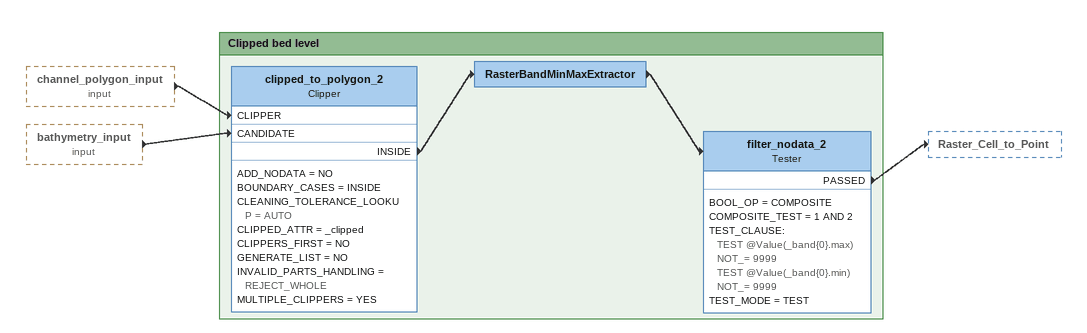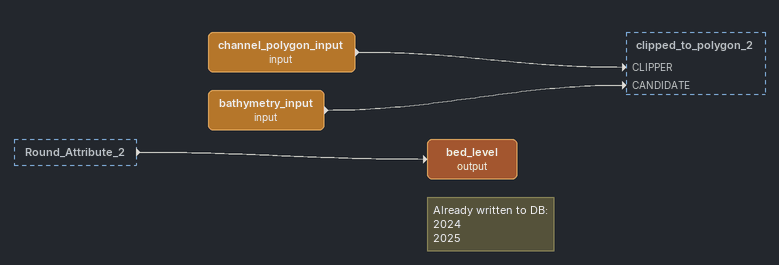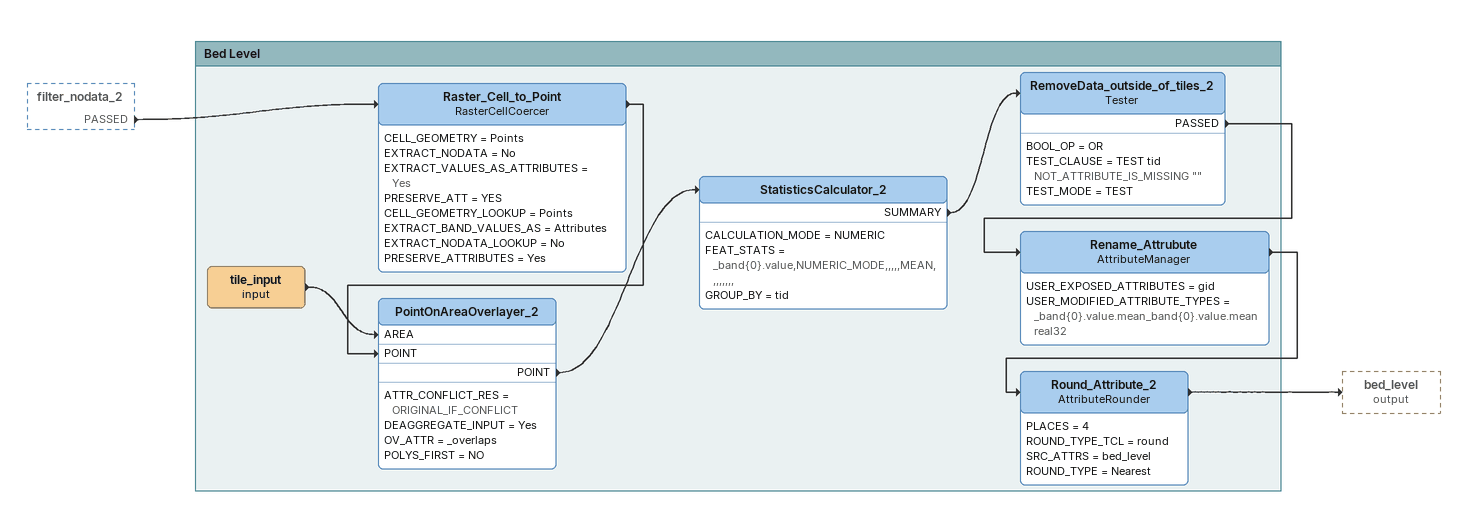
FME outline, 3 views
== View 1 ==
channel_polygon_input (input) [outside]
    -> clipped_to_polygon_2 [CLIPPER]
bathymetry_input (input) [outside]
    -> clipped_to_polygon_2 [CANDIDATE]

Bookmark: Clipped bed level
clipped_to_polygon_2: Clipper
    ADD_NODATA = NO
    BOUNDARY_CASES = INSIDE
    CLEANING_TOLERANCE_LOOKUP = AUTO
    CLIPPED_ATTR = _clipped
    CLIPPERS_FIRST = NO
    GENERATE_LIST = NO
    INVALID_PARTS_HANDLING = REJECT_WHOLE
    MULTIPLE_CLIPPERS = YES
    INSIDE -> RasterBandMinMaxExtractor
RasterBandMinMaxExtractor
    -> filter_nodata_2
filter_nodata_2: Tester
    BOOL_OP = COMPOSITE
    COMPOSITE_TEST = 1 AND 2
    TEST_CLAUSE:
      TEST @Value(_band{0}.max) NOT_= 9999
      TEST @Value(_band{0}.min) NOT_= 9999
    TEST_MODE = TEST
    PASSED -> Raster_Cell_to_Point

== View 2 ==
Round_Attribute_2 [outside]
    -> bed_level (output)
channel_polygon_input (input)
    -> clipped_to_polygon_2 [CLIPPER]
bathymetry_input (input)
    -> clipped_to_polygon_2 [CANDIDATE]
Note: Already written to DB: / 2024 / 2025
bed_level (output)

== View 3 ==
filter_nodata_2 [outside]
    PASSED -> Raster_Cell_to_Point

Bookmark: Bed Level
Raster_Cell_to_Point: RasterCellCoercer
    CELL_GEOMETRY = Points
    EXTRACT_NODATA = No
    EXTRACT_VALUES_AS_ATTRIBUTES = Yes
    PRESERVE_ATT = YES
    CELL_GEOMETRY_LOOKUP = Points
    EXTRACT_BAND_VALUES_AS = Attributes
    EXTRACT_NODATA_LOOKUP = No
    PRESERVE_ATTRIBUTES = Yes
    -> PointOnAreaOverlayer_2 [POINT]
tile_input (input)
    -> PointOnAreaOverlayer_2 [AREA]
PointOnAreaOverlayer_2
    ATTR_CONFLICT_RES = ORIGINAL_IF_CONFLICT
    DEAGGREGATE_INPUT = Yes
    OV_ATTR = _overlaps
    POLYS_FIRST = NO
    POINT -> StatisticsCalculator_2
StatisticsCalculator_2
    CALCULATION_MODE = NUMERIC
    FEAT_STATS = _band{0}.value,NUMERIC_MODE,,,,,MEAN,,,,,,,,
    GROUP_BY = tid
    SUMMARY -> RemoveData_outside_of_tiles_2
RemoveData_outside_of_tiles_2: Tester
    BOOL_OP = OR
    TEST_CLAUSE = TEST tid NOT_ATTRIBUTE_IS_MISSING ""
    TEST_MODE = TEST
    PASSED -> Rename_Attrubute
Rename_Attrubute: AttributeManager
    USER_EXPOSED_ATTRIBUTES = gid
    USER_MODIFIED_ATTRIBUTE_TYPES = _band{0}.value.mean_band{0}.value.mean real32
    -> Round_Attribute_2
Round_Attribute_2: AttributeRounder
    PLACES = 4
    ROUND_TYPE_TCL = round
    SRC_ATTRS = bed_level
    ROUND_TYPE = Nearest
    -> bed_level (output)
